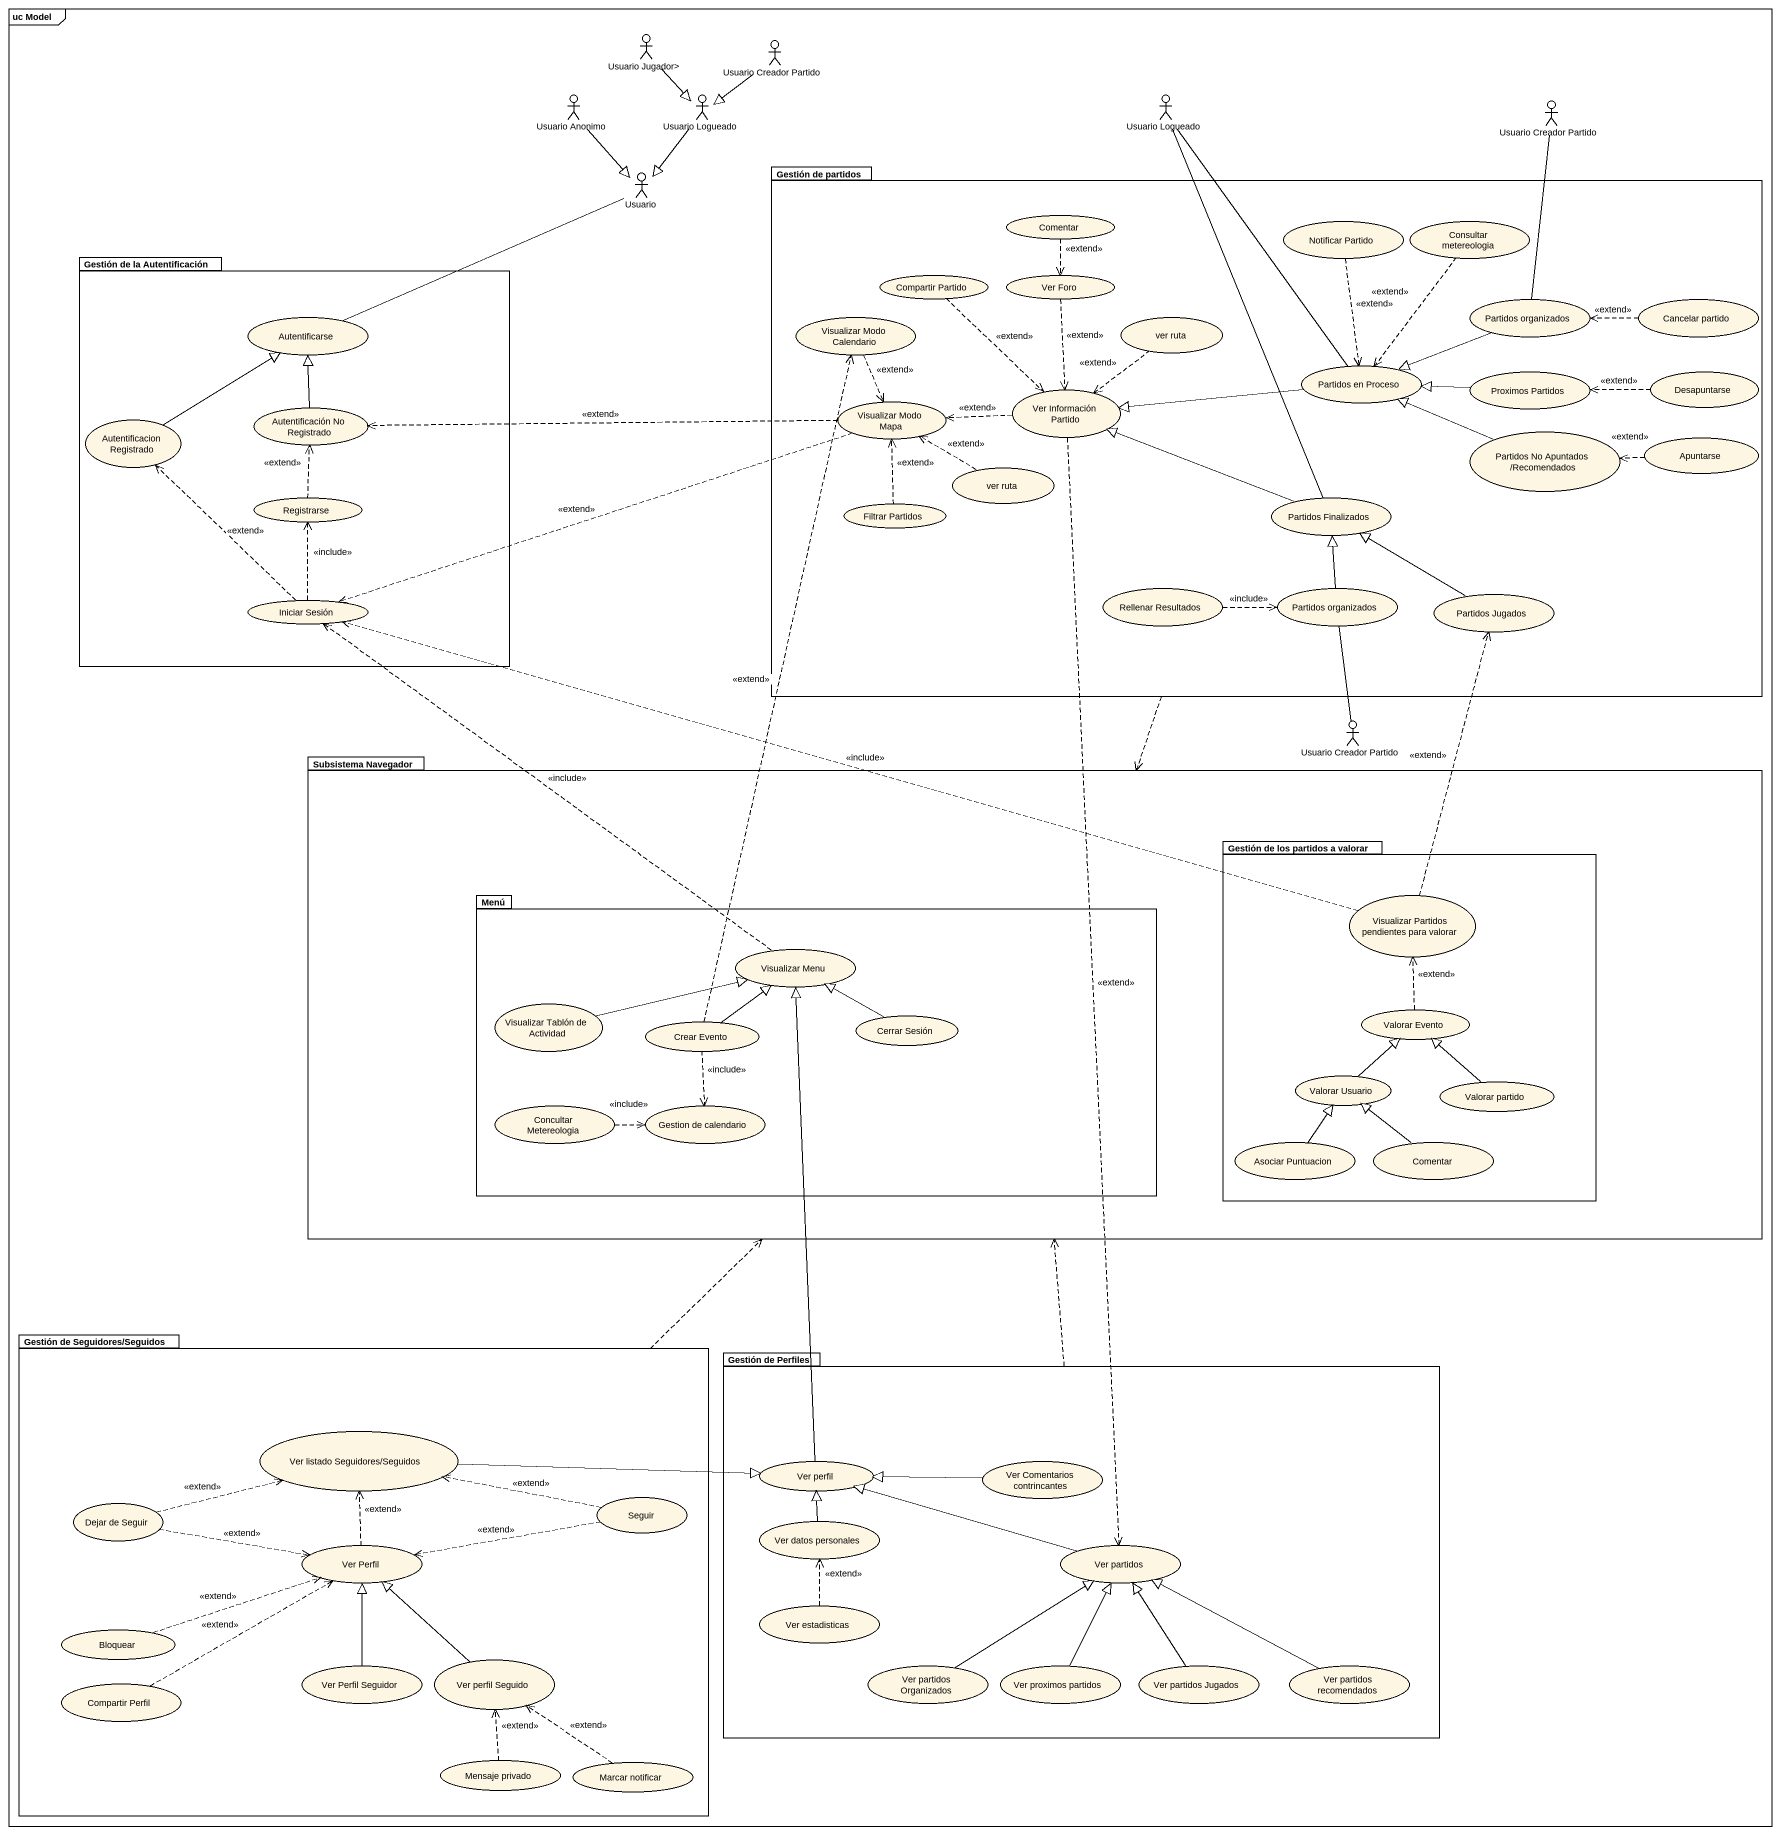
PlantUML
@startuml
mainframe uc Model
actor "Usuario Jugador>" as Usuario_Jugador
actor "Usuario Creador Partido" as Usuario_Creador_Partido
actor "Usuario Anonimo" as Usuario_Anonimo
actor "Usuario Logueado" as Usuario_Logueado
actor "Usuario Logueado" as Usuario_Logueado_2
actor "Usuario Creador Partido" as Usuario_Creador_Partido_2
actor Usuario
package "Gestión de partidos" as Gestión_de_partidos {
  usecase Comentar
  usecase "Notificar Partido" as Notificar_Partido
  usecase "Consultar metereologia" as Consultar_metereologia
  usecase "Compartir Partido" as Compartir_Partido
  usecase "Ver Foro" as Ver_Foro
  usecase "Partidos organizados" as Partidos_organizados
  usecase "Cancelar partido" as Cancelar_partido
  usecase "Visualizar Modo Calendario" as Visualizar_Modo_Calendario
  usecase "ver ruta" as ver_ruta
  usecase "Partidos en Proceso" as Partidos_en_Proceso
  usecase "Proximos Partidos" as Proximos_Partidos
  usecase Desapuntarse
  usecase "Visualizar Modo Mapa" as Visualizar_Modo_Mapa
  usecase "Ver Información Partido" as Ver_Información_Partido
  usecase "Partidos No Apuntados /Recomendados" as Partidos_No_Apuntados
  usecase Apuntarse
  usecase "ver ruta" as ver_ruta_2
  usecase "Filtrar Partidos" as Filtrar_Partidos
  usecase "Partidos Finalizados" as Partidos_Finalizados
  usecase "Rellenar Resultados" as Rellenar_Resultados
  usecase "Partidos organizados" as Partidos_organizados_2
  usecase "Partidos Jugados" as Partidos_Jugados
}
package "Gestión de la Autentificación" as Gestión_de_la {
  usecase Autentificarse
  usecase "Autentificación No Registrado" as Autentificación_No
  usecase "Autentificacion Registrado" as Autentificacion_Registrado
  usecase Registrarse
  usecase "Iniciar Sesión" as Iniciar_Sesión
}
actor "Usuario Creador Partido" as Usuario_Creador_Partido_3
package "Subsistema Navegador" as Subsistema_Navegador {
  package "Gestión de los partidos a valorar" as Gestión_de_los_partidos_a {
    usecase "Visualizar Partidos pendientes para valorar" as Visualizar_Partidos
    usecase "Valorar Evento" as Valorar_Evento
    usecase "Valorar Usuario" as Valorar_Usuario
    usecase "Valorar partido" as Valorar_partido
    usecase "Asociar Puntuacion" as Asociar_Puntuacion
    usecase "Comentar" as Comentar_2
  }
  package Menú {
    usecase "Visualizar Menu" as Visualizar_Menu
    usecase "Visualizar Tablón de Actividad" as Visualizar_Tablón_de
    usecase "Crear Evento" as Crear_Evento
    usecase "Cerrar Sesión" as Cerrar_Sesión
    usecase "Concultar Metereologia" as Concultar_Metereologia
    usecase "Gestion de calendario" as Gestion_de_calendario
  }
}
package "Gestión de Seguidores/Seguidos" as Gestión_de_Seguidores {
  usecase "Ver listado Seguidores/Seguidos" as Ver_listado_Seguidores
  usecase Seguir
  usecase "Dejar de Seguir" as Dejar_de_Seguir
  usecase "Ver Perfil" as Ver_Perfil
  usecase Bloquear
  usecase "Compartir Perfil" as Compartir_Perfil
  usecase "Ver Perfil Seguidor" as Ver_Perfil_Seguidor
  usecase "Ver perfil Seguido" as Ver_perfil_Seguido
  usecase "Mensaje privado" as Mensaje_privado
  usecase "Marcar notificar" as Marcar_notificar
}
package "Gestión de Perfiles" as Gestión_de_Perfiles {
  usecase "Ver perfil" as Ver_perfil
  usecase "Ver Comentarios contrincantes" as Ver_Comentarios
  usecase "Ver datos personales" as Ver_datos_personales
  usecase "Ver partidos" as Ver_partidos
  usecase "Ver estadisticas" as Ver_estadisticas
  usecase "Ver partidos Organizados" as Ver_partidos_Organizados
  usecase "Ver proximos partidos" as Ver_proximos_partidos
  usecase "Ver partidos Jugados" as Ver_partidos_Jugados
  usecase "Ver partidos recomendados" as Ver_partidos_recomendados
}
Usuario_Jugador --|> Usuario_Logueado
Usuario_Creador_Partido --|> Usuario_Logueado
Usuario_Anonimo --|> Usuario
Usuario_Logueado --|> Usuario
Usuario_Logueado_2 -- Partidos_en_Proceso
Usuario_Logueado_2 -- Partidos_Finalizados
Usuario -left- Autentificarse
Gestión_de_partidos ..> Subsistema_Navegador
Comentar ..> Ver_Foro : <<extend>>
Notificar_Partido ..> Partidos_en_Proceso : <<extend>>
Consultar_metereologia ..> Partidos_en_Proceso : <<extend>>
Compartir_Partido ..> Ver_Información_Partido : <<extend>>
Ver_Foro ..> Ver_Información_Partido : <<extend>>
Partidos_organizados -up- Usuario_Creador_Partido_2
Partidos_organizados -left-|> Partidos_en_Proceso
Cancelar_partido .left.> Partidos_organizados : <<extend>>
Visualizar_Modo_Calendario ..> Visualizar_Modo_Mapa : <<extend>>
ver_ruta ..> Ver_Información_Partido : <<extend>>
Partidos_en_Proceso -left-|> Ver_Información_Partido
Proximos_Partidos -left-|> Partidos_en_Proceso
Desapuntarse .left.> Proximos_Partidos : <<extend>>
Autentificación_No -up-|> Autentificarse
Visualizar_Modo_Mapa .left.> Autentificación_No : <<extend>>
Visualizar_Modo_Mapa .left.> Iniciar_Sesión : <<extend>>
Ver_Información_Partido .left.> Visualizar_Modo_Mapa : <<extend>>
Ver_Información_Partido ..> Ver_partidos : <<extend>>
Autentificacion_Registrado -up-|> Autentificarse
Partidos_No_Apuntados -left-|> Partidos_en_Proceso
Apuntarse .left.> Partidos_No_Apuntados : <<extend>>
ver_ruta_2 .left.> Visualizar_Modo_Mapa : <<extend>>
Registrarse .up.> Autentificación_No : <<extend>>
Filtrar_Partidos .up.> Visualizar_Modo_Mapa : <<extend>>
Partidos_Finalizados -left-|> Ver_Información_Partido
Iniciar_Sesión .up.> Autentificacion_Registrado : <<extend>>
Iniciar_Sesión .up.> Registrarse : <<include>>
Rellenar_Resultados .right.> Partidos_organizados_2 : <<include>>
Partidos_organizados_2 -up-|> Partidos_Finalizados
Partidos_Jugados -left-|> Partidos_Finalizados
Usuario_Creador_Partido_3 -up- Partidos_organizados_2
Visualizar_Partidos .left.> Iniciar_Sesión : <<include>>
Visualizar_Partidos .up.> Partidos_Jugados : <<extend>>
Visualizar_Menu .up.> Iniciar_Sesión : <<include>>
Visualizar_Tablón_de -right-|> Visualizar_Menu
Crear_Evento .up.> Visualizar_Modo_Calendario : <<extend>>
Crear_Evento -up-|> Visualizar_Menu
Crear_Evento ..> Gestion_de_calendario : <<include>>
Cerrar_Sesión -left-|> Visualizar_Menu
Valorar_Evento .up.> Visualizar_Partidos : <<extend>>
Concultar_Metereologia .right.> Gestion_de_calendario : <<include>>
Valorar_Usuario -up-|> Valorar_Evento
Valorar_partido -up-|> Valorar_Evento
Asociar_Puntuacion -up-|> Valorar_Usuario
Comentar_2 -up-|> Valorar_Usuario
Gestión_de_Seguidores .up.> Subsistema_Navegador
Gestión_de_Perfiles .up.> Subsistema_Navegador
Ver_listado_Seguidores -right-|> Ver_perfil
Ver_perfil -up-|> Visualizar_Menu
Ver_Comentarios -left-|> Ver_perfil
Seguir .left.> Ver_listado_Seguidores : <<extend>>
Seguir .left.> Ver_Perfil : <<extend>>
Dejar_de_Seguir .right.> Ver_listado_Seguidores : <<extend>>
Dejar_de_Seguir .right.> Ver_Perfil : <<extend>>
Ver_datos_personales -up-|> Ver_perfil
Ver_Perfil .up.> Ver_listado_Seguidores : <<extend>>
Ver_partidos -left-|> Ver_perfil
Ver_estadisticas .up.> Ver_datos_personales : <<extend>>
Bloquear .right.> Ver_Perfil : <<extend>>
Compartir_Perfil .right.> Ver_Perfil : <<extend>>
Ver_Perfil_Seguidor -up-|> Ver_Perfil
Ver_perfil_Seguido -up-|> Ver_Perfil
Ver_partidos_Organizados -up-|> Ver_partidos
Ver_proximos_partidos -up-|> Ver_partidos
Ver_partidos_Jugados -up-|> Ver_partidos
Ver_partidos_recomendados -left-|> Ver_partidos
Mensaje_privado .up.> Ver_perfil_Seguido : <<extend>>
Marcar_notificar .up.> Ver_perfil_Seguido : <<extend>>
@enduml
